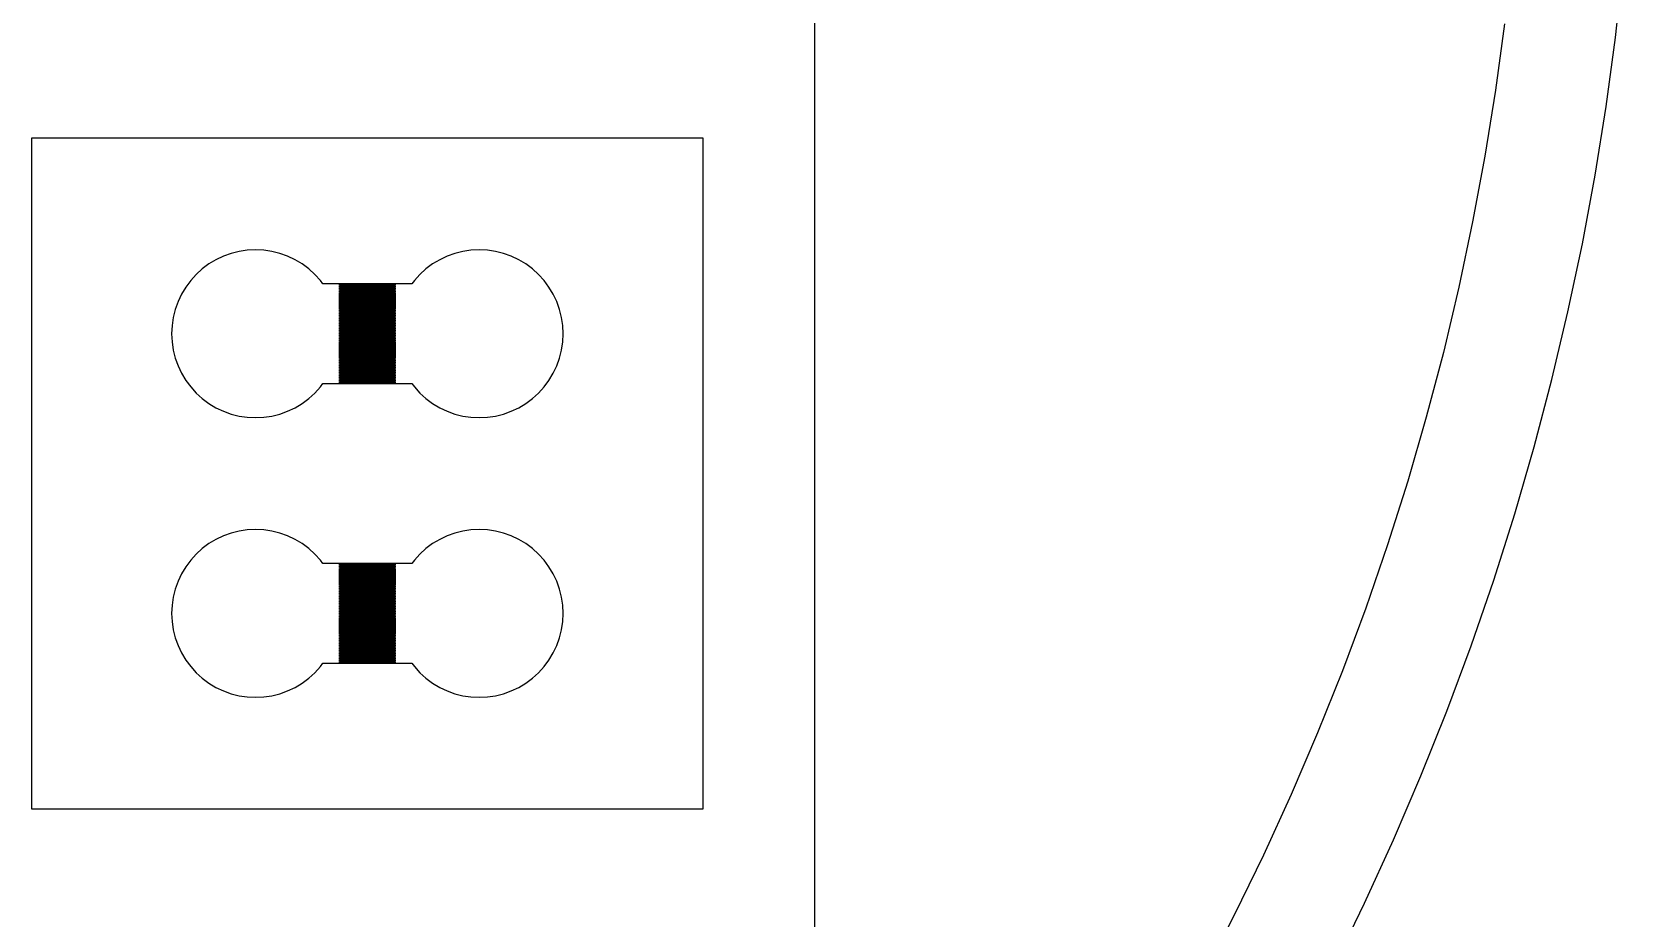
# Model space of a CAD drawing. Extents: x -16 to 86, y -16 to 86.
# Drawn here: x 57 to 85.46, y 13.05 to 28.9 of the extents above; entities that cross this region are included whole.
import ezdxf

# ---------------------------------------------------------------- set-up
doc = ezdxf.new("R2010")
doc.units = 0

msp = doc.modelspace()

# ---------------------------------------------------------------- linework, layer by layer
for p, q in [((71, 2.2043), (71, 67.7957)), ((85.3187, 28.7938), (85.4559, 30.0305)), ((83.3338, 29.0386), (83.1729, 27.8542)), ((85.1512, 27.5608), (85.3187, 28.7938)), ((83.1729, 27.8542), (82.983, 26.6741)), ((84.9536, 26.3322), (85.1512, 27.5608)), ((57, 15), (57, 27)), ((57, 27), (69, 27)), ((69, 27), (69, 15)), ((82.983, 26.6741), (82.7642, 25.4991)), ((84.7258, 25.1089), (84.9536, 26.3322)), ((82.7642, 25.4991), (82.5167, 24.3298)), ((84.4681, 23.8916), (84.7258, 25.1089)), ((60.2929, 24.8229), (60.1667, 24.7472)), ((60.426, 24.8858), (60.2929, 24.8229)), ((60.5646, 24.9354), (60.426, 24.8858)), ((60.7074, 24.9712), (60.5646, 24.9354)), ((60.853, 24.9928), (60.7074, 24.9712)), ((61, 25), (60.853, 24.9928)), ((61.147, 24.9928), (61, 25)), ((61.2926, 24.9712), (61.147, 24.9928)), ((61.4354, 24.9354), (61.2926, 24.9712)), ((61.574, 24.8858), (61.4354, 24.9354)), ((61.7071, 24.8229), (61.574, 24.8858)), ((61.8334, 24.7472), (61.7071, 24.8229)), ((64.2929, 24.8229), (64.1666, 24.7472)), ((64.426, 24.8858), (64.2929, 24.8229)), ((64.5646, 24.9354), (64.426, 24.8858)), ((64.7074, 24.9712), (64.5646, 24.9354)), ((64.853, 24.9928), (64.7074, 24.9712)), ((65, 25), (64.853, 24.9928)), ((65.147, 24.9928), (65, 25)), ((65.2926, 24.9712), (65.147, 24.9928)), ((65.4354, 24.9354), (65.2926, 24.9712)), ((65.574, 24.8858), (65.4354, 24.9354)), ((65.7071, 24.8229), (65.574, 24.8858)), ((65.8333, 24.7472), (65.7071, 24.8229)), ((59.9393, 24.5607), (59.8405, 24.4516)), ((60.0484, 24.6595), (59.9393, 24.5607)), ((60.1667, 24.7472), (60.0484, 24.6595)), ((61.9516, 24.6595), (61.8334, 24.7472)), ((62.0607, 24.5607), (61.9516, 24.6595)), ((62.1595, 24.4516), (62.0607, 24.5607)), ((63.9393, 24.5607), (63.8405, 24.4516)), ((64.0484, 24.6595), (63.9393, 24.5607)), ((64.1666, 24.7472), (64.0484, 24.6595)), ((65.9516, 24.6595), (65.8333, 24.7472)), ((66.0607, 24.5607), (65.9516, 24.6595)), ((66.1595, 24.4516), (66.0607, 24.5607)), ((59.6771, 24.2071), (59.6142, 24.074)), ((59.7528, 24.3333), (59.6771, 24.2071)), ((59.8405, 24.4516), (59.7528, 24.3333)), ((62.2052, 24.39), (62.1595, 24.4516)), ((63.7948, 24.39), (62.2052, 24.39)), ((62.5, 24.36), (62.5, 24.38)), ((62.5, 24.38), (63.5, 24.38)), ((63.5, 24.36), (62.5, 24.36)), ((62.5, 24.33), (62.5, 24.35)), ((62.5, 24.35), (63.5, 24.35)), ((63.5, 24.33), (62.5, 24.33)), ((62.5, 24.3), (62.5, 24.32)), ((62.5, 24.32), (63.5, 24.32)), ((63.5, 24.3), (62.5, 24.3)), ((62.5, 24.27), (62.5, 24.29)), ((62.5, 24.29), (63.5, 24.29)), ((63.5, 24.27), (62.5, 24.27)), ((62.5, 24.24), (62.5, 24.26)), ((62.5, 24.26), (63.5, 24.26)), ((63.5, 24.24), (62.5, 24.24)), ((62.5, 24.21), (62.5, 24.23)), ((62.5, 24.23), (63.5, 24.23)), ((63.5, 24.21), (62.5, 24.21)), ((62.5, 24.18), (62.5, 24.2)), ((62.5, 24.2), (63.5, 24.2)), ((63.5, 24.38), (63.5, 24.36)), ((63.5, 24.35), (63.5, 24.33)), ((63.5, 24.32), (63.5, 24.3)), ((63.5, 24.29), (63.5, 24.27)), ((63.5, 24.26), (63.5, 24.24)), ((63.5, 24.23), (63.5, 24.21)), ((63.5, 24.2), (63.5, 24.18)), ((63.8405, 24.4516), (63.7948, 24.39)), ((66.2472, 24.3333), (66.1595, 24.4516)), ((66.3229, 24.2071), (66.2472, 24.3333)), ((66.3858, 24.074), (66.3229, 24.2071)), ((82.5167, 24.3298), (82.2405, 23.1669)), ((59.5646, 23.9354), (59.5288, 23.7926)), ((59.6142, 24.074), (59.5646, 23.9354)), ((63.5, 24.18), (62.5, 24.18)), ((62.5, 24.15), (62.5, 24.17)), ((62.5, 24.17), (63.5, 24.17)), ((63.5, 24.15), (62.5, 24.15)), ((62.5, 24.12), (62.5, 24.14)), ((62.5, 24.14), (63.5, 24.14)), ((63.5, 24.12), (62.5, 24.12)), ((62.5, 24.09), (62.5, 24.11)), ((62.5, 24.11), (63.5, 24.11)), ((63.5, 24.09), (62.5, 24.09)), ((62.5, 24.06), (62.5, 24.08)), ((62.5, 24.08), (63.5, 24.08)), ((63.5, 24.06), (62.5, 24.06)), ((62.5, 24.03), (62.5, 24.05)), ((62.5, 24.05), (63.5, 24.05)), ((63.5, 24.03), (62.5, 24.03)), ((62.5, 24), (62.5, 24.02)), ((62.5, 24.02), (63.5, 24.02)), ((63.5, 24), (62.5, 24)), ((62.5, 23.97), (62.5, 23.99)), ((62.5, 23.99), (63.5, 23.99)), ((63.5, 23.97), (62.5, 23.97)), ((62.5, 23.94), (62.5, 23.96)), ((62.5, 23.96), (63.5, 23.96)), ((63.5, 23.94), (62.5, 23.94)), ((62.5, 23.91), (62.5, 23.93)), ((62.5, 23.93), (63.5, 23.93)), ((63.5, 23.91), (62.5, 23.91)), ((63.5, 24.17), (63.5, 24.15)), ((63.5, 24.14), (63.5, 24.12)), ((63.5, 24.11), (63.5, 24.09)), ((63.5, 24.08), (63.5, 24.06)), ((63.5, 24.05), (63.5, 24.03)), ((63.5, 24.02), (63.5, 24)), ((63.5, 23.99), (63.5, 23.97)), ((63.5, 23.96), (63.5, 23.94)), ((63.5, 23.93), (63.5, 23.91)), ((66.4354, 23.9354), (66.3858, 24.074)), ((66.4712, 23.7926), (66.4354, 23.9354)), ((59.5072, 23.647), (59.5, 23.5)), ((59.5288, 23.7926), (59.5072, 23.647)), ((62.5, 23.88), (62.5, 23.9)), ((62.5, 23.9), (63.5, 23.9)), ((63.5, 23.88), (62.5, 23.88)), ((62.5, 23.85), (62.5, 23.87)), ((62.5, 23.87), (63.5, 23.87)), ((63.5, 23.85), (62.5, 23.85)), ((62.5, 23.82), (62.5, 23.84)), ((62.5, 23.84), (63.5, 23.84)), ((63.5, 23.82), (62.5, 23.82)), ((62.5, 23.79), (62.5, 23.81)), ((62.5, 23.81), (63.5, 23.81)), ((63.5, 23.79), (62.5, 23.79)), ((62.5, 23.76), (62.5, 23.78)), ((62.5, 23.78), (63.5, 23.78)), ((63.5, 23.76), (62.5, 23.76)), ((62.5, 23.73), (62.5, 23.75)), ((62.5, 23.75), (63.5, 23.75)), ((63.5, 23.73), (62.5, 23.73)), ((62.5, 23.7), (62.5, 23.72)), ((62.5, 23.72), (63.5, 23.72)), ((63.5, 23.7), (62.5, 23.7)), ((62.5, 23.67), (62.5, 23.69)), ((62.5, 23.69), (63.5, 23.69)), ((63.5, 23.67), (62.5, 23.67)), ((62.5, 23.64), (62.5, 23.66)), ((62.5, 23.66), (63.5, 23.66)), ((63.5, 23.64), (62.5, 23.64)), ((62.5, 23.61), (62.5, 23.63)), ((62.5, 23.63), (63.5, 23.63)), ((63.5, 23.9), (63.5, 23.88)), ((63.5, 23.87), (63.5, 23.85)), ((63.5, 23.84), (63.5, 23.82)), ((63.5, 23.81), (63.5, 23.79)), ((63.5, 23.78), (63.5, 23.76)), ((63.5, 23.75), (63.5, 23.73)), ((63.5, 23.72), (63.5, 23.7)), ((63.5, 23.69), (63.5, 23.67)), ((63.5, 23.66), (63.5, 23.64)), ((63.5, 23.63), (63.5, 23.61)), ((66.4928, 23.647), (66.4712, 23.7926)), ((66.5, 23.5), (66.4928, 23.647)), ((84.1806, 22.6809), (84.4681, 23.8916)), ((59.5, 23.5), (59.5072, 23.353)), ((59.5072, 23.353), (59.5288, 23.2074)), ((63.5, 23.61), (62.5, 23.61)), ((62.5, 23.58), (62.5, 23.6)), ((62.5, 23.6), (63.5, 23.6)), ((63.5, 23.58), (62.5, 23.58)), ((62.5, 23.55), (62.5, 23.57)), ((62.5, 23.57), (63.5, 23.57)), ((63.5, 23.55), (62.5, 23.55)), ((62.5, 23.52), (62.5, 23.54)), ((62.5, 23.54), (63.5, 23.54)), ((63.5, 23.52), (62.5, 23.52)), ((62.5, 23.49), (62.5, 23.51)), ((62.5, 23.51), (63.5, 23.51)), ((63.5, 23.49), (62.5, 23.49)), ((62.5, 23.46), (62.5, 23.48)), ((62.5, 23.48), (63.5, 23.48)), ((63.5, 23.46), (62.5, 23.46)), ((62.5, 23.43), (62.5, 23.45)), ((62.5, 23.45), (63.5, 23.45)), ((63.5, 23.43), (62.5, 23.43)), ((62.5, 23.4), (62.5, 23.42)), ((62.5, 23.42), (63.5, 23.42)), ((63.5, 23.4), (62.5, 23.4)), ((62.5, 23.37), (62.5, 23.39)), ((62.5, 23.39), (63.5, 23.39)), ((63.5, 23.37), (62.5, 23.37)), ((62.5, 23.34), (62.5, 23.36)), ((62.5, 23.36), (63.5, 23.36)), ((63.5, 23.34), (62.5, 23.34)), ((63.5, 23.6), (63.5, 23.58)), ((63.5, 23.57), (63.5, 23.55)), ((63.5, 23.54), (63.5, 23.52)), ((63.5, 23.51), (63.5, 23.49)), ((63.5, 23.48), (63.5, 23.46)), ((63.5, 23.45), (63.5, 23.43)), ((63.5, 23.42), (63.5, 23.4)), ((63.5, 23.39), (63.5, 23.37)), ((63.5, 23.36), (63.5, 23.34)), ((66.4712, 23.2074), (66.4928, 23.353)), ((66.4928, 23.353), (66.5, 23.5)), ((59.5288, 23.2074), (59.5646, 23.0646)), ((59.5646, 23.0646), (59.6142, 22.926)), ((62.5, 23.31), (62.5, 23.33)), ((62.5, 23.33), (63.5, 23.33)), ((63.5, 23.31), (62.5, 23.31)), ((62.5, 23.28), (62.5, 23.3)), ((62.5, 23.3), (63.5, 23.3)), ((63.5, 23.28), (62.5, 23.28)), ((62.5, 23.25), (62.5, 23.27)), ((62.5, 23.27), (63.5, 23.27)), ((63.5, 23.25), (62.5, 23.25)), ((62.5, 23.22), (62.5, 23.24)), ((62.5, 23.24), (63.5, 23.24)), ((63.5, 23.22), (62.5, 23.22)), ((62.5, 23.19), (62.5, 23.21)), ((62.5, 23.21), (63.5, 23.21)), ((63.5, 23.19), (62.5, 23.19)), ((62.5, 23.16), (62.5, 23.18)), ((62.5, 23.18), (63.5, 23.18)), ((63.5, 23.16), (62.5, 23.16)), ((62.5, 23.13), (62.5, 23.15)), ((62.5, 23.15), (63.5, 23.15)), ((63.5, 23.13), (62.5, 23.13)), ((62.5, 23.1), (62.5, 23.12)), ((62.5, 23.12), (63.5, 23.12)), ((63.5, 23.1), (62.5, 23.1)), ((62.5, 23.07), (62.5, 23.09)), ((62.5, 23.09), (63.5, 23.09)), ((63.5, 23.07), (62.5, 23.07)), ((62.5, 23.04), (62.5, 23.06)), ((62.5, 23.06), (63.5, 23.06)), ((63.5, 23.33), (63.5, 23.31)), ((63.5, 23.3), (63.5, 23.28)), ((63.5, 23.27), (63.5, 23.25)), ((63.5, 23.24), (63.5, 23.22)), ((63.5, 23.21), (63.5, 23.19)), ((63.5, 23.18), (63.5, 23.16)), ((63.5, 23.15), (63.5, 23.13)), ((63.5, 23.12), (63.5, 23.1)), ((63.5, 23.09), (63.5, 23.07)), ((63.5, 23.06), (63.5, 23.04)), ((66.3858, 22.926), (66.4354, 23.0646)), ((66.4354, 23.0646), (66.4712, 23.2074)), ((82.2405, 23.1669), (81.9359, 22.0111)), ((59.6142, 22.926), (59.6771, 22.7929)), ((59.6771, 22.7929), (59.7528, 22.6667)), ((63.5, 23.04), (62.5, 23.04)), ((62.5, 23.01), (62.5, 23.03)), ((62.5, 23.03), (63.5, 23.03)), ((63.5, 23.01), (62.5, 23.01)), ((62.5, 22.98), (62.5, 23)), ((62.5, 23), (63.5, 23)), ((63.5, 22.98), (62.5, 22.98)), ((62.5, 22.95), (62.5, 22.97)), ((62.5, 22.97), (63.5, 22.97)), ((63.5, 22.95), (62.5, 22.95)), ((62.5, 22.92), (62.5, 22.94)), ((62.5, 22.94), (63.5, 22.94)), ((63.5, 22.92), (62.5, 22.92)), ((62.5, 22.89), (62.5, 22.91)), ((62.5, 22.91), (63.5, 22.91)), ((63.5, 22.89), (62.5, 22.89)), ((62.5, 22.86), (62.5, 22.88)), ((62.5, 22.88), (63.5, 22.88)), ((63.5, 22.86), (62.5, 22.86)), ((62.5, 22.83), (62.5, 22.85)), ((62.5, 22.85), (63.5, 22.85)), ((63.5, 22.83), (62.5, 22.83)), ((62.5, 22.8), (62.5, 22.82)), ((62.5, 22.82), (63.5, 22.82)), ((63.5, 22.8), (62.5, 22.8)), ((62.5, 22.77), (62.5, 22.79)), ((62.5, 22.79), (63.5, 22.79)), ((63.5, 22.77), (62.5, 22.77)), ((63.5, 23.03), (63.5, 23.01)), ((63.5, 23), (63.5, 22.98)), ((63.5, 22.97), (63.5, 22.95)), ((63.5, 22.94), (63.5, 22.92)), ((63.5, 22.91), (63.5, 22.89)), ((63.5, 22.88), (63.5, 22.86)), ((63.5, 22.85), (63.5, 22.83)), ((63.5, 22.82), (63.5, 22.8)), ((63.5, 22.79), (63.5, 22.77)), ((66.2472, 22.6667), (66.3229, 22.7929)), ((66.3229, 22.7929), (66.3858, 22.926)), ((59.7528, 22.6667), (59.8405, 22.5484)), ((59.8405, 22.5484), (59.9393, 22.4393)), ((62.0607, 22.4393), (62.1595, 22.5484)), ((62.1595, 22.5484), (62.2052, 22.61)), ((62.2052, 22.61), (63.7948, 22.61)), ((62.5, 22.74), (62.5, 22.76)), ((62.5, 22.76), (63.5, 22.76)), ((63.5, 22.74), (62.5, 22.74)), ((62.5, 22.71), (62.5, 22.73)), ((62.5, 22.73), (63.5, 22.73)), ((63.5, 22.71), (62.5, 22.71)), ((62.5, 22.68), (62.5, 22.7)), ((62.5, 22.7), (63.5, 22.7)), ((63.5, 22.68), (62.5, 22.68)), ((62.5, 22.65), (62.5, 22.67)), ((62.5, 22.67), (63.5, 22.67)), ((63.5, 22.65), (62.5, 22.65)), ((62.5, 22.62), (62.5, 22.64)), ((62.5, 22.64), (63.5, 22.64)), ((63.5, 22.62), (62.5, 22.62)), ((63.5, 22.76), (63.5, 22.74)), ((63.5, 22.73), (63.5, 22.71)), ((63.5, 22.7), (63.5, 22.68)), ((63.5, 22.67), (63.5, 22.65)), ((63.5, 22.64), (63.5, 22.62)), ((63.7948, 22.61), (63.8405, 22.5484)), ((63.8405, 22.5484), (63.9393, 22.4393)), ((66.0607, 22.4393), (66.1595, 22.5484)), ((66.1595, 22.5484), (66.2472, 22.6667)), ((83.8634, 21.4777), (84.1806, 22.6809)), ((59.9393, 22.4393), (60.0484, 22.3405)), ((60.0484, 22.3405), (60.1667, 22.2528)), ((60.1667, 22.2528), (60.2929, 22.1771)), ((61.7071, 22.1771), (61.8334, 22.2528)), ((61.8334, 22.2528), (61.9516, 22.3405)), ((61.9516, 22.3405), (62.0607, 22.4393)), ((63.9393, 22.4393), (64.0484, 22.3405)), ((64.0484, 22.3405), (64.1666, 22.2528)), ((64.1666, 22.2528), (64.2929, 22.1771)), ((65.7071, 22.1771), (65.8333, 22.2528)), ((65.8333, 22.2528), (65.9516, 22.3405)), ((65.9516, 22.3405), (66.0607, 22.4393)), ((60.2929, 22.1771), (60.426, 22.1142)), ((60.426, 22.1142), (60.5646, 22.0646)), ((60.5646, 22.0646), (60.7074, 22.0288)), ((60.7074, 22.0288), (60.853, 22.0072)), ((60.853, 22.0072), (61, 22)), ((61, 22), (61.147, 22.0072)), ((61.147, 22.0072), (61.2926, 22.0288)), ((61.2926, 22.0288), (61.4354, 22.0646)), ((61.4354, 22.0646), (61.574, 22.1142)), ((61.574, 22.1142), (61.7071, 22.1771)), ((64.2929, 22.1771), (64.426, 22.1142)), ((64.426, 22.1142), (64.5646, 22.0646)), ((64.5646, 22.0646), (64.7074, 22.0288)), ((64.7074, 22.0288), (64.853, 22.0072)), ((64.853, 22.0072), (65, 22)), ((65, 22), (65.147, 22.0072)), ((65.147, 22.0072), (65.2926, 22.0288)), ((65.2926, 22.0288), (65.4354, 22.0646)), ((65.4354, 22.0646), (65.574, 22.1142)), ((65.574, 22.1142), (65.7071, 22.1771)), ((81.9359, 22.0111), (81.603, 20.8631)), ((83.5169, 20.2826), (83.8634, 21.4777)), ((81.603, 20.8631), (81.242, 19.7237)), ((83.1411, 19.0963), (83.5169, 20.2826)), ((60.5646, 19.9354), (60.426, 19.8858)), ((60.7074, 19.9712), (60.5646, 19.9354)), ((60.853, 19.9928), (60.7074, 19.9712)), ((61, 20), (60.853, 19.9928)), ((61.147, 19.9928), (61, 20)), ((61.2926, 19.9712), (61.147, 19.9928)), ((61.4354, 19.9354), (61.2926, 19.9712)), ((61.574, 19.8858), (61.4354, 19.9354)), ((64.5646, 19.9354), (64.426, 19.8858)), ((64.7074, 19.9712), (64.5646, 19.9354)), ((64.853, 19.9928), (64.7074, 19.9712)), ((65, 20), (64.853, 19.9928)), ((65.147, 19.9928), (65, 20)), ((65.2926, 19.9712), (65.147, 19.9928)), ((65.4354, 19.9354), (65.2926, 19.9712)), ((65.574, 19.8858), (65.4354, 19.9354)), ((60.0484, 19.6595), (59.9393, 19.5607)), ((60.1667, 19.7472), (60.0484, 19.6595)), ((60.2929, 19.8229), (60.1667, 19.7472)), ((60.426, 19.8858), (60.2929, 19.8229)), ((61.7071, 19.8229), (61.574, 19.8858)), ((61.8334, 19.7472), (61.7071, 19.8229)), ((61.9516, 19.6595), (61.8334, 19.7472)), ((62.0607, 19.5607), (61.9516, 19.6595)), ((64.0484, 19.6595), (63.9393, 19.5607)), ((64.1666, 19.7472), (64.0484, 19.6595)), ((64.2929, 19.8229), (64.1666, 19.7472)), ((64.426, 19.8858), (64.2929, 19.8229)), ((65.7071, 19.8229), (65.574, 19.8858)), ((65.8333, 19.7472), (65.7071, 19.8229)), ((65.9516, 19.6595), (65.8333, 19.7472)), ((66.0607, 19.5607), (65.9516, 19.6595)), ((81.242, 19.7237), (80.8532, 18.5935)), ((59.8405, 19.4516), (59.7528, 19.3333)), ((59.9393, 19.5607), (59.8405, 19.4516)), ((62.1595, 19.4516), (62.0607, 19.5607)), ((62.2052, 19.39), (62.1595, 19.4516)), ((63.7948, 19.39), (62.2052, 19.39)), ((62.5, 19.36), (62.5, 19.38)), ((62.5, 19.38), (63.5, 19.38)), ((63.5, 19.36), (62.5, 19.36)), ((63.5, 19.38), (63.5, 19.36)), ((63.8405, 19.4516), (63.7948, 19.39)), ((63.9393, 19.5607), (63.8405, 19.4516)), ((66.1595, 19.4516), (66.0607, 19.5607)), ((66.2472, 19.3333), (66.1595, 19.4516)), ((59.6142, 19.074), (59.5646, 18.9354)), ((59.6771, 19.2071), (59.6142, 19.074)), ((59.7528, 19.3333), (59.6771, 19.2071)), ((62.5, 19.33), (62.5, 19.35)), ((62.5, 19.35), (63.5, 19.35)), ((63.5, 19.33), (62.5, 19.33)), ((62.5, 19.3), (62.5, 19.32)), ((62.5, 19.32), (63.5, 19.32)), ((63.5, 19.3), (62.5, 19.3)), ((62.5, 19.27), (62.5, 19.29)), ((62.5, 19.29), (63.5, 19.29)), ((63.5, 19.27), (62.5, 19.27)), ((62.5, 19.24), (62.5, 19.26)), ((62.5, 19.26), (63.5, 19.26)), ((63.5, 19.24), (62.5, 19.24)), ((62.5, 19.21), (62.5, 19.23)), ((62.5, 19.23), (63.5, 19.23)), ((63.5, 19.21), (62.5, 19.21)), ((62.5, 19.18), (62.5, 19.2)), ((62.5, 19.2), (63.5, 19.2)), ((63.5, 19.18), (62.5, 19.18)), ((62.5, 19.15), (62.5, 19.17)), ((62.5, 19.17), (63.5, 19.17)), ((63.5, 19.15), (62.5, 19.15)), ((62.5, 19.12), (62.5, 19.14)), ((62.5, 19.14), (63.5, 19.14)), ((63.5, 19.12), (62.5, 19.12)), ((62.5, 19.09), (62.5, 19.11)), ((62.5, 19.11), (63.5, 19.11)), ((63.5, 19.09), (62.5, 19.09)), ((62.5, 19.06), (62.5, 19.08)), ((62.5, 19.08), (63.5, 19.08)), ((63.5, 19.35), (63.5, 19.33)), ((63.5, 19.32), (63.5, 19.3)), ((63.5, 19.29), (63.5, 19.27)), ((63.5, 19.26), (63.5, 19.24)), ((63.5, 19.23), (63.5, 19.21)), ((63.5, 19.2), (63.5, 19.18)), ((63.5, 19.17), (63.5, 19.15)), ((63.5, 19.14), (63.5, 19.12)), ((63.5, 19.11), (63.5, 19.09)), ((63.5, 19.08), (63.5, 19.06)), ((66.3229, 19.2071), (66.2472, 19.3333)), ((66.3858, 19.074), (66.3229, 19.2071)), ((66.4354, 18.9354), (66.3858, 19.074)), ((82.7363, 17.9197), (83.1411, 19.0963)), ((59.5288, 18.7926), (59.5072, 18.647)), ((59.5646, 18.9354), (59.5288, 18.7926)), ((63.5, 19.06), (62.5, 19.06)), ((62.5, 19.03), (62.5, 19.05)), ((62.5, 19.05), (63.5, 19.05)), ((63.5, 19.03), (62.5, 19.03)), ((62.5, 19), (62.5, 19.02)), ((62.5, 19.02), (63.5, 19.02)), ((63.5, 19), (62.5, 19)), ((62.5, 18.97), (62.5, 18.99)), ((62.5, 18.99), (63.5, 18.99)), ((63.5, 18.97), (62.5, 18.97)), ((62.5, 18.94), (62.5, 18.96)), ((62.5, 18.96), (63.5, 18.96)), ((63.5, 18.94), (62.5, 18.94)), ((62.5, 18.91), (62.5, 18.93)), ((62.5, 18.93), (63.5, 18.93)), ((63.5, 18.91), (62.5, 18.91)), ((62.5, 18.88), (62.5, 18.9)), ((62.5, 18.9), (63.5, 18.9)), ((63.5, 18.88), (62.5, 18.88)), ((62.5, 18.85), (62.5, 18.87)), ((62.5, 18.87), (63.5, 18.87)), ((63.5, 18.85), (62.5, 18.85)), ((62.5, 18.82), (62.5, 18.84)), ((62.5, 18.84), (63.5, 18.84)), ((63.5, 18.82), (62.5, 18.82)), ((62.5, 18.79), (62.5, 18.81)), ((62.5, 18.81), (63.5, 18.81)), ((63.5, 18.79), (62.5, 18.79)), ((63.5, 19.05), (63.5, 19.03)), ((63.5, 19.02), (63.5, 19)), ((63.5, 18.99), (63.5, 18.97)), ((63.5, 18.96), (63.5, 18.94)), ((63.5, 18.93), (63.5, 18.91)), ((63.5, 18.9), (63.5, 18.88)), ((63.5, 18.87), (63.5, 18.85)), ((63.5, 18.84), (63.5, 18.82)), ((63.5, 18.81), (63.5, 18.79)), ((66.4712, 18.7926), (66.4354, 18.9354)), ((66.4928, 18.647), (66.4712, 18.7926)), ((59.5072, 18.647), (59.5, 18.5)), ((59.5, 18.5), (59.5072, 18.353)), ((62.5, 18.76), (62.5, 18.78)), ((62.5, 18.78), (63.5, 18.78)), ((63.5, 18.76), (62.5, 18.76)), ((62.5, 18.73), (62.5, 18.75)), ((62.5, 18.75), (63.5, 18.75)), ((63.5, 18.73), (62.5, 18.73)), ((62.5, 18.7), (62.5, 18.72)), ((62.5, 18.72), (63.5, 18.72)), ((63.5, 18.7), (62.5, 18.7)), ((62.5, 18.67), (62.5, 18.69)), ((62.5, 18.69), (63.5, 18.69)), ((63.5, 18.67), (62.5, 18.67)), ((62.5, 18.64), (62.5, 18.66)), ((62.5, 18.66), (63.5, 18.66)), ((63.5, 18.64), (62.5, 18.64)), ((62.5, 18.61), (62.5, 18.63)), ((62.5, 18.63), (63.5, 18.63)), ((63.5, 18.61), (62.5, 18.61)), ((62.5, 18.58), (62.5, 18.6)), ((62.5, 18.6), (63.5, 18.6)), ((63.5, 18.58), (62.5, 18.58)), ((62.5, 18.55), (62.5, 18.57)), ((62.5, 18.57), (63.5, 18.57)), ((63.5, 18.55), (62.5, 18.55)), ((62.5, 18.52), (62.5, 18.54)), ((62.5, 18.54), (63.5, 18.54)), ((63.5, 18.52), (62.5, 18.52)), ((62.5, 18.49), (62.5, 18.51)), ((62.5, 18.51), (63.5, 18.51)), ((63.5, 18.78), (63.5, 18.76)), ((63.5, 18.75), (63.5, 18.73)), ((63.5, 18.72), (63.5, 18.7)), ((63.5, 18.69), (63.5, 18.67)), ((63.5, 18.66), (63.5, 18.64)), ((63.5, 18.63), (63.5, 18.61)), ((63.5, 18.6), (63.5, 18.58)), ((63.5, 18.57), (63.5, 18.55)), ((63.5, 18.54), (63.5, 18.52)), ((63.5, 18.51), (63.5, 18.49)), ((66.5, 18.5), (66.4928, 18.647)), ((66.4928, 18.353), (66.5, 18.5)), ((80.8532, 18.5935), (80.4368, 17.4731)), ((59.5072, 18.353), (59.5288, 18.2074)), ((63.5, 18.49), (62.5, 18.49)), ((62.5, 18.46), (62.5, 18.48)), ((62.5, 18.48), (63.5, 18.48)), ((63.5, 18.46), (62.5, 18.46)), ((62.5, 18.43), (62.5, 18.45)), ((62.5, 18.45), (63.5, 18.45)), ((63.5, 18.43), (62.5, 18.43)), ((62.5, 18.4), (62.5, 18.42)), ((62.5, 18.42), (63.5, 18.42)), ((63.5, 18.4), (62.5, 18.4)), ((62.5, 18.37), (62.5, 18.39)), ((62.5, 18.39), (63.5, 18.39)), ((63.5, 18.37), (62.5, 18.37)), ((62.5, 18.34), (62.5, 18.36)), ((62.5, 18.36), (63.5, 18.36)), ((63.5, 18.34), (62.5, 18.34)), ((62.5, 18.31), (62.5, 18.33)), ((62.5, 18.33), (63.5, 18.33)), ((63.5, 18.31), (62.5, 18.31)), ((62.5, 18.28), (62.5, 18.3)), ((62.5, 18.3), (63.5, 18.3)), ((63.5, 18.28), (62.5, 18.28)), ((62.5, 18.25), (62.5, 18.27)), ((62.5, 18.27), (63.5, 18.27)), ((63.5, 18.25), (62.5, 18.25)), ((62.5, 18.22), (62.5, 18.24)), ((62.5, 18.24), (63.5, 18.24)), ((63.5, 18.22), (62.5, 18.22)), ((63.5, 18.48), (63.5, 18.46)), ((63.5, 18.45), (63.5, 18.43)), ((63.5, 18.42), (63.5, 18.4)), ((63.5, 18.39), (63.5, 18.37)), ((63.5, 18.36), (63.5, 18.34)), ((63.5, 18.33), (63.5, 18.31)), ((63.5, 18.3), (63.5, 18.28)), ((63.5, 18.27), (63.5, 18.25)), ((63.5, 18.24), (63.5, 18.22)), ((66.4712, 18.2074), (66.4928, 18.353)), ((59.5288, 18.2074), (59.5646, 18.0646)), ((59.5646, 18.0646), (59.6142, 17.926)), ((62.5, 18.19), (62.5, 18.21)), ((62.5, 18.21), (63.5, 18.21)), ((63.5, 18.19), (62.5, 18.19)), ((62.5, 18.16), (62.5, 18.18)), ((62.5, 18.18), (63.5, 18.18)), ((63.5, 18.16), (62.5, 18.16)), ((62.5, 18.13), (62.5, 18.15)), ((62.5, 18.15), (63.5, 18.15)), ((63.5, 18.13), (62.5, 18.13)), ((62.5, 18.1), (62.5, 18.12)), ((62.5, 18.12), (63.5, 18.12)), ((63.5, 18.1), (62.5, 18.1)), ((62.5, 18.07), (62.5, 18.09)), ((62.5, 18.09), (63.5, 18.09)), ((63.5, 18.07), (62.5, 18.07)), ((62.5, 18.04), (62.5, 18.06)), ((62.5, 18.06), (63.5, 18.06)), ((63.5, 18.04), (62.5, 18.04)), ((62.5, 18.01), (62.5, 18.03)), ((62.5, 18.03), (63.5, 18.03)), ((63.5, 18.01), (62.5, 18.01)), ((62.5, 17.98), (62.5, 18)), ((62.5, 18), (63.5, 18)), ((63.5, 17.98), (62.5, 17.98)), ((62.5, 17.95), (62.5, 17.97)), ((62.5, 17.97), (63.5, 17.97)), ((63.5, 17.95), (62.5, 17.95)), ((62.5, 17.92), (62.5, 17.94)), ((62.5, 17.94), (63.5, 17.94)), ((63.5, 18.21), (63.5, 18.19)), ((63.5, 18.18), (63.5, 18.16)), ((63.5, 18.15), (63.5, 18.13)), ((63.5, 18.12), (63.5, 18.1)), ((63.5, 18.09), (63.5, 18.07)), ((63.5, 18.06), (63.5, 18.04)), ((63.5, 18.03), (63.5, 18.01)), ((63.5, 18), (63.5, 17.98)), ((63.5, 17.97), (63.5, 17.95)), ((63.5, 17.94), (63.5, 17.92)), ((66.3858, 17.926), (66.4354, 18.0646)), ((66.4354, 18.0646), (66.4712, 18.2074)), ((59.6142, 17.926), (59.6771, 17.7929)), ((59.6771, 17.7929), (59.7528, 17.6667)), ((59.7528, 17.6667), (59.8405, 17.5484)), ((63.5, 17.92), (62.5, 17.92)), ((62.5, 17.89), (62.5, 17.91)), ((62.5, 17.91), (63.5, 17.91)), ((63.5, 17.89), (62.5, 17.89)), ((62.5, 17.86), (62.5, 17.88)), ((62.5, 17.88), (63.5, 17.88)), ((63.5, 17.86), (62.5, 17.86)), ((62.5, 17.83), (62.5, 17.85)), ((62.5, 17.85), (63.5, 17.85)), ((63.5, 17.83), (62.5, 17.83)), ((62.5, 17.8), (62.5, 17.82)), ((62.5, 17.82), (63.5, 17.82)), ((63.5, 17.8), (62.5, 17.8)), ((62.5, 17.77), (62.5, 17.79)), ((62.5, 17.79), (63.5, 17.79)), ((63.5, 17.77), (62.5, 17.77)), ((62.5, 17.74), (62.5, 17.76)), ((62.5, 17.76), (63.5, 17.76)), ((63.5, 17.74), (62.5, 17.74)), ((62.5, 17.71), (62.5, 17.73)), ((62.5, 17.73), (63.5, 17.73)), ((63.5, 17.71), (62.5, 17.71)), ((62.5, 17.68), (62.5, 17.7)), ((62.5, 17.7), (63.5, 17.7)), ((63.5, 17.68), (62.5, 17.68)), ((62.5, 17.65), (62.5, 17.67)), ((62.5, 17.67), (63.5, 17.67)), ((63.5, 17.65), (62.5, 17.65)), ((63.5, 17.91), (63.5, 17.89)), ((63.5, 17.88), (63.5, 17.86)), ((63.5, 17.85), (63.5, 17.83)), ((63.5, 17.82), (63.5, 17.8)), ((63.5, 17.79), (63.5, 17.77)), ((63.5, 17.76), (63.5, 17.74)), ((63.5, 17.73), (63.5, 17.71)), ((63.5, 17.7), (63.5, 17.68)), ((63.5, 17.67), (63.5, 17.65)), ((66.1595, 17.5484), (66.2472, 17.6667)), ((66.2472, 17.6667), (66.3229, 17.7929)), ((66.3229, 17.7929), (66.3858, 17.926)), ((82.3027, 16.7533), (82.7363, 17.9197)), ((59.8405, 17.5484), (59.9393, 17.4393)), ((59.9393, 17.4393), (60.0484, 17.3405)), ((61.9516, 17.3405), (62.0607, 17.4393)), ((62.0607, 17.4393), (62.1595, 17.5484)), ((62.1595, 17.5484), (62.2052, 17.61)), ((62.2052, 17.61), (63.7948, 17.61)), ((62.5, 17.62), (62.5, 17.64)), ((62.5, 17.64), (63.5, 17.64)), ((63.5, 17.62), (62.5, 17.62)), ((63.5, 17.64), (63.5, 17.62)), ((63.7948, 17.61), (63.8405, 17.5484)), ((63.8405, 17.5484), (63.9393, 17.4393)), ((63.9393, 17.4393), (64.0484, 17.3405)), ((65.9516, 17.3405), (66.0607, 17.4393)), ((66.0607, 17.4393), (66.1595, 17.5484)), ((80.4368, 17.4731), (79.9929, 16.3633)), ((60.0484, 17.3405), (60.1667, 17.2528)), ((60.1667, 17.2528), (60.2929, 17.1771)), ((60.2929, 17.1771), (60.426, 17.1142)), ((60.426, 17.1142), (60.5646, 17.0646)), ((61.4354, 17.0646), (61.574, 17.1142)), ((61.574, 17.1142), (61.7071, 17.1771)), ((61.7071, 17.1771), (61.8334, 17.2528)), ((61.8334, 17.2528), (61.9516, 17.3405)), ((64.0484, 17.3405), (64.1666, 17.2528)), ((64.1666, 17.2528), (64.2929, 17.1771)), ((64.2929, 17.1771), (64.426, 17.1142)), ((64.426, 17.1142), (64.5646, 17.0646)), ((65.4354, 17.0646), (65.574, 17.1142)), ((65.574, 17.1142), (65.7071, 17.1771)), ((65.7071, 17.1771), (65.8333, 17.2528)), ((65.8333, 17.2528), (65.9516, 17.3405)), ((60.5646, 17.0646), (60.7074, 17.0288)), ((60.7074, 17.0288), (60.853, 17.0072)), ((60.853, 17.0072), (61, 17)), ((61, 17), (61.147, 17.0072)), ((61.147, 17.0072), (61.2926, 17.0288)), ((61.2926, 17.0288), (61.4354, 17.0646)), ((64.5646, 17.0646), (64.7074, 17.0288)), ((64.7074, 17.0288), (64.853, 17.0072)), ((64.853, 17.0072), (65, 17)), ((65, 17), (65.147, 17.0072)), ((65.147, 17.0072), (65.2926, 17.0288)), ((65.2926, 17.0288), (65.4354, 17.0646)), ((81.8407, 15.5979), (82.3027, 16.7533)), ((79.9929, 16.3633), (79.522, 15.2647)), ((81.3504, 14.4543), (81.8407, 15.5979)), ((79.522, 15.2647), (79.0243, 14.1781)), ((69, 15), (57, 15)), ((80.8323, 13.323), (81.3504, 14.4543)), ((79.0243, 14.1781), (78.5, 13.1039)), ((78.5, 13.1039), (77.9496, 12.043)), ((80.2865, 12.2047), (80.8323, 13.323))]:
    msp.add_line(p, q)

doc.saveas('drawing.dxf')
